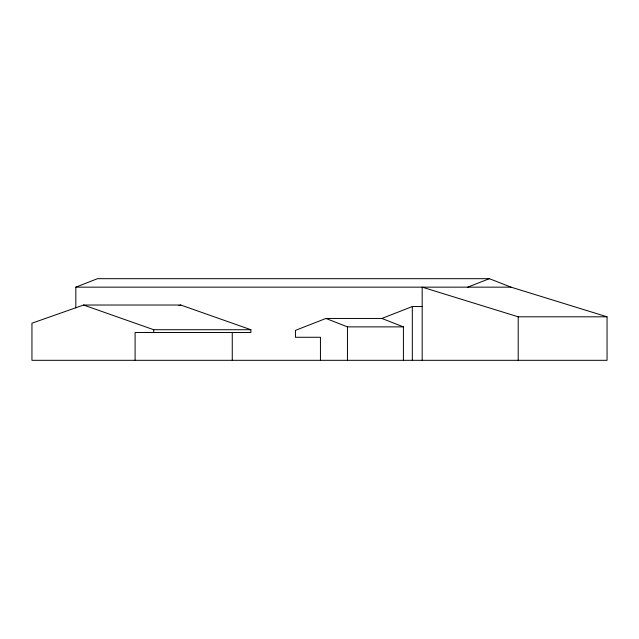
<?xml version="1.0" encoding="UTF-8"?>
<svg xmlns="http://www.w3.org/2000/svg" width="639" height="639" viewBox="0 0 639 639"><rect width="100%" height="100%" fill="white"/><g stroke="black" fill="none" stroke-linecap="round" stroke-linejoin="round"><path stroke-width="0.96" d="M75.841 307.91L75.841 287.151L97.495 278.684L489.37 278.684L511.024 287.151L607.05 316.808L607.05 360.316L31.95 360.316L31.95 323.206L83.573 305.027L180.749 305.027L250.887 329.724L250.887 332.496L135.093 332.496L135.093 360.316M422.179 306.544L412.315 306.544L381.866 318.454L325.906 318.454L295.458 330.355L295.458 337.272L320.443 337.272L320.443 360.316M467.716 287.151L489.37 278.684M178.92 305.674L180.749 305.027M75.841 287.151L511.024 287.151M422.179 360.316L422.179 287.151L518.205 316.808L607.05 316.808M325.906 318.454L347.456 326.88L403.417 326.88L403.417 360.316M83.573 305.027L153.711 329.724L250.887 329.724M381.866 318.454L403.417 326.88M518.205 316.808L518.205 360.316M412.315 306.544L412.315 360.316M347.456 326.88L347.456 360.316M232.261 332.496L232.261 360.316M153.711 329.724L153.711 332.496"/></g></svg>
